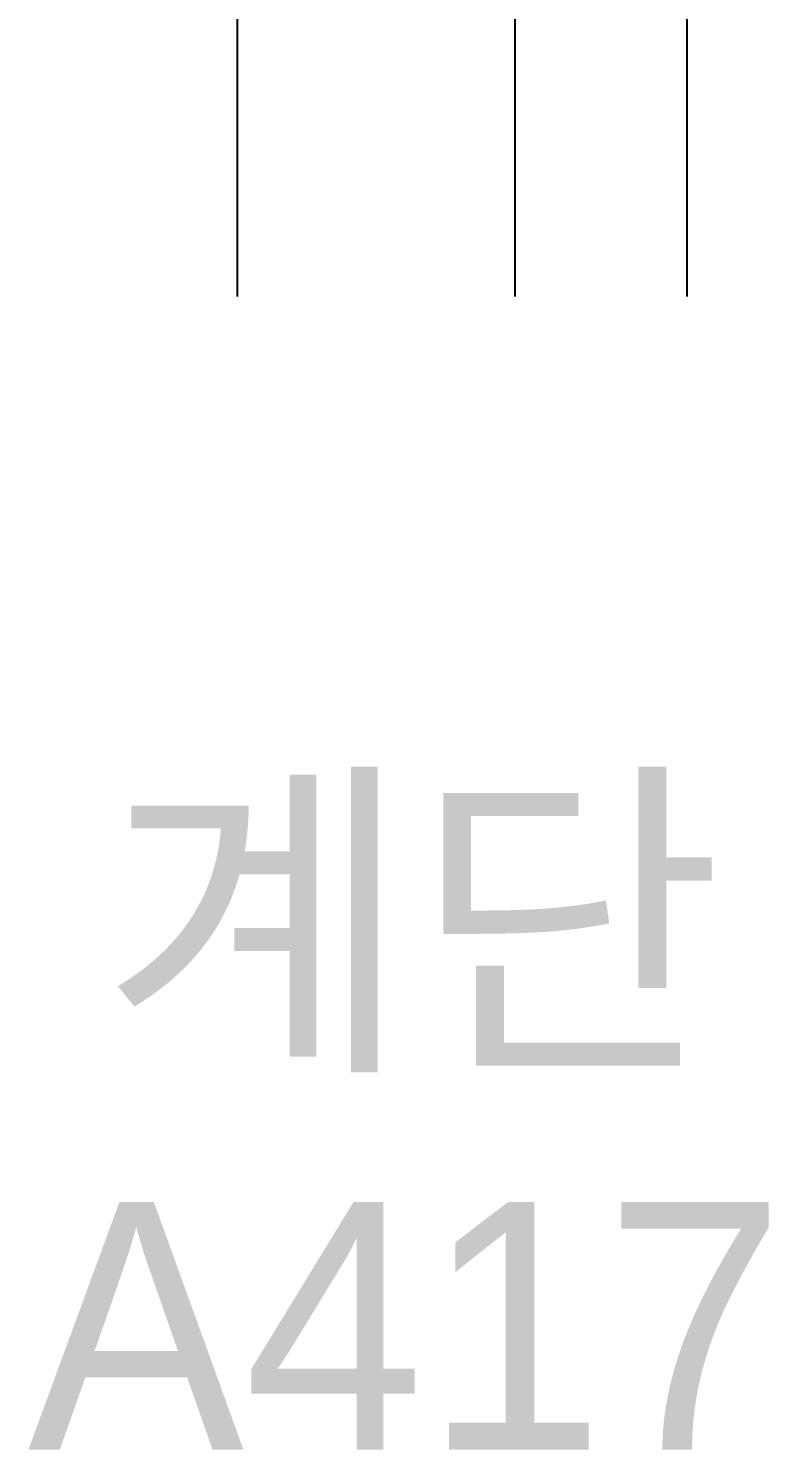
# Model space of a CAD drawing. Header units: millimetres. Extents: x -59434 to 186515, y -46562 to 55873.
# Drawn here: x 72654 to 88782, y -36837 to -5847 of the extents above; entities that cross this region are included whole.
import ezdxf

# ---------------------------------------------------------------- set-up
doc = ezdxf.new("R2010")
doc.units = ezdxf.units.MM
doc.header["$LTSCALE"] = 60
doc.layers.add('A-CEN-AXIS', color=1, linetype='Continuous')
doc.layers.add('A-TEXT', color=3, linetype='Continuous', lineweight=9)
doc.styles.add('Gdim', font='')
doc.styles.get('Gdim').set_extended_font_data('Dotum')

msp = doc.modelspace()

# ---------------------------------------------------------------- linework, layer by layer
at = {"layer": 'A-CEN-AXIS'}
for p, q in [((77200, 52396.8), (77200, -11694.5)), ((83250, 52396.8), (83250, -11694.5)), ((87000, 52396.8), (87000, -11694.5))]:
    msp.add_line(p, q, dxfattribs=at)

# ---------------------------------------------------------------- texts
at = {"layer": 'A-TEXT', "style": 'Gdim'}
for s, p in [('계단', (74241, -28037.3)), ('A417', (72639.8, -36837.5))]:
    msp.add_text(s, height=5400, dxfattribs=at).set_placement(p)

doc.saveas('drawing.dxf')
